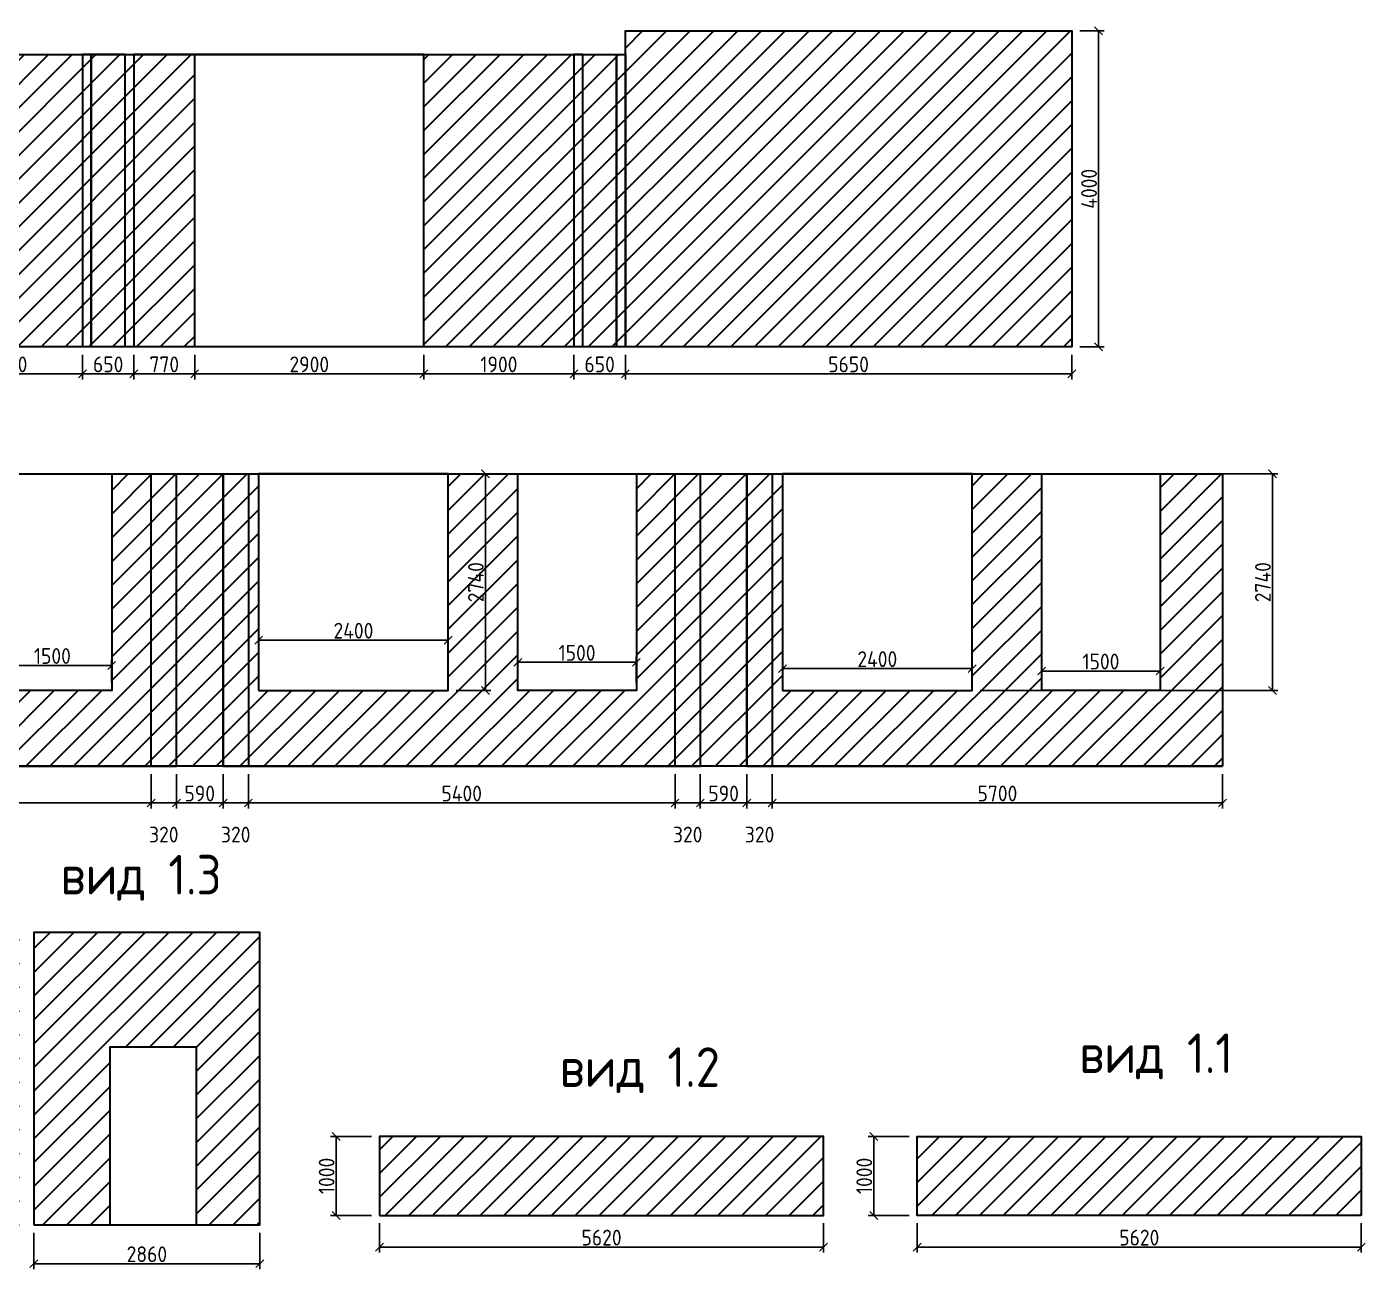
# Model space of a CAD drawing. Header units: millimetres. Extents: x -24360 to 609566, y -391049 to 148426.
# Drawn here: x 307356 to 324295, y -230600 to -214878 of the extents above; entities that cross this region are included whole.
import ezdxf

# ---------------------------------------------------------------- set-up
doc = ezdxf.new("R2010")
doc.units = ezdxf.units.MM
doc.layers.get('Defpoints').update_dxf_attribs({"color": 140})
for name, color, linetype, lineweight in [('осново', 7, 'Continuous', 30), ('Уголки', 1, 'Continuous', 30), ('Штриховка', 7, 'Continuous', 30)]:
    doc.layers.add(name, color=color, linetype=linetype, lineweight=lineweight)
doc.styles.add('СПДС', font='isocpeur.ttf', dxfattribs={"width": 0.9})
doc.dimstyles.new('Размера А3', dxfattribs={"dimtxt": 200, "dimasz": 100, "dimexe": 70, "dimexo": 100, "dimgap": 20, "dimtad": 1, "dimdec": 0, "dimrnd": 10, "dimzin": 0, "dimdsep": 46, "dimtxsty": 'СПДС', "dimblk": 'ARROWHEAD_6', "dimcen": 1, "dimclrd": 256, "dimclre": 256, "dimclrt": 256, "dimazin": 0, "dimtfac": 1, "dimtdec": 0, "dimtmove": 2, "dimatfit": 3, "dimfxl": 1, "dimtolj": 1, "dimtzin": 0, "dimarcsym": 0})

# ---------------------------------------------------------------- blocks, each defined once
blk = doc.blocks.new('ARROWHEAD_6')
at = {"color": 0, "linetype": 'Continuous'}
for p, q in [((0, 0), (-1, 0)), ((-0.5, -0.5), (0.5, 0.5))]:
    blk.add_line(p, q, dxfattribs=at)
blk = doc.blocks.new('*D744')
at = {"lineweight": -2, "transparency": 16777216}
for p, q in [((320681, -214928), (320990, -214928)), ((320920, -215028), (320920, -218828)), ((320681, -218928), (320990, -218928))]:
    blk.add_line(p, q, dxfattribs=at)
at = {"layer": 'Defpoints', "color": 0, "lineweight": 15, "transparency": 16777216}
for p in [(320581, -214928), (320581, -218928), (320920, -218928)]:
    blk.add_point(p, dxfattribs=at)
at = {"lineweight": -2, "transparency": 16777216, "xscale": 100, "yscale": 100, "zscale": 100}
for p, rotation in [((320920, -214928), 90), ((320920, -218928), 270)]:
    blk.add_blockref('ARROWHEAD_6', p, dxfattribs=dict(at, rotation=rotation))
at = {"transparency": 16777216, "insert": (320800, -216928), "char_height": 200, "attachment_point": 5, "rotation": 90, "style": 'СПДС'}
blk.add_mtext('\\A1;4000', dxfattribs=at)
blk = doc.blocks.new('*D745')
at = {"lineweight": -2, "transparency": 16777216}
for p, q in [((306191, -219028), (306191, -219340)), ((308061, -219028), (308061, -219340)), ((306291, -219270), (307961, -219270))]:
    blk.add_line(p, q, dxfattribs=at)
at = {"layer": 'Defpoints', "color": 0, "lineweight": 15, "transparency": 16777216}
for p in [(306191, -218928), (308061, -218928), (308061, -219270)]:
    blk.add_point(p, dxfattribs=at)
at = {"lineweight": -2, "transparency": 16777216, "xscale": 100, "yscale": 100, "zscale": 100, "rotation": 180}
blk.add_blockref('ARROWHEAD_6', (306191, -219270), dxfattribs=at)
at = {"lineweight": -2, "transparency": 16777216, "xscale": 100, "yscale": 100, "zscale": 100}
blk.add_blockref('ARROWHEAD_6', (308061, -219270), dxfattribs=at)
at = {"transparency": 16777216, "insert": (307126, -219150), "char_height": 200, "attachment_point": 5, "style": 'СПДС'}
blk.add_mtext('\\A1;1870', dxfattribs=at)
blk = doc.blocks.new('*D746')
at = {"lineweight": -2, "transparency": 16777216}
for p, q in [((308061, -219028), (308061, -219340)), ((308711, -219028), (308711, -219340)), ((308161, -219270), (308611, -219270))]:
    blk.add_line(p, q, dxfattribs=at)
at = {"layer": 'Defpoints', "color": 0, "lineweight": 15, "transparency": 16777216}
for p in [(308061, -218928), (308711, -218928), (308711, -219270)]:
    blk.add_point(p, dxfattribs=at)
at = {"lineweight": -2, "transparency": 16777216, "xscale": 100, "yscale": 100, "zscale": 100, "rotation": 180}
blk.add_blockref('ARROWHEAD_6', (308061, -219270), dxfattribs=at)
at = {"lineweight": -2, "transparency": 16777216, "xscale": 100, "yscale": 100, "zscale": 100}
blk.add_blockref('ARROWHEAD_6', (308711, -219270), dxfattribs=at)
at = {"transparency": 16777216, "insert": (308386, -219150), "char_height": 200, "attachment_point": 5, "style": 'СПДС'}
blk.add_mtext('\\A1;650', dxfattribs=at)
blk = doc.blocks.new('*D747')
at = {"lineweight": -2, "transparency": 16777216}
for p, q in [((308711, -219028), (308711, -219340)), ((309481, -219028), (309481, -219340)), ((308811, -219270), (309381, -219270))]:
    blk.add_line(p, q, dxfattribs=at)
at = {"layer": 'Defpoints', "color": 0, "lineweight": 15, "transparency": 16777216}
for p in [(308711, -218928), (309481, -218928), (309481, -219270)]:
    blk.add_point(p, dxfattribs=at)
at = {"lineweight": -2, "transparency": 16777216, "xscale": 100, "yscale": 100, "zscale": 100, "rotation": 180}
blk.add_blockref('ARROWHEAD_6', (308711, -219270), dxfattribs=at)
at = {"lineweight": -2, "transparency": 16777216, "xscale": 100, "yscale": 100, "zscale": 100}
blk.add_blockref('ARROWHEAD_6', (309481, -219270), dxfattribs=at)
at = {"transparency": 16777216, "insert": (309096, -219150), "char_height": 200, "attachment_point": 5, "style": 'СПДС'}
blk.add_mtext('\\A1;770', dxfattribs=at)
blk = doc.blocks.new('*D748')
at = {"lineweight": -2, "transparency": 16777216}
for p, q in [((309481, -219028), (309481, -219340)), ((312381, -219028), (312381, -219340)), ((309581, -219270), (312281, -219270))]:
    blk.add_line(p, q, dxfattribs=at)
at = {"layer": 'Defpoints', "color": 0, "lineweight": 15, "transparency": 16777216}
for p in [(309481, -218928), (312381, -218928), (312381, -219270)]:
    blk.add_point(p, dxfattribs=at)
at = {"lineweight": -2, "transparency": 16777216, "xscale": 100, "yscale": 100, "zscale": 100, "rotation": 180}
blk.add_blockref('ARROWHEAD_6', (309481, -219270), dxfattribs=at)
at = {"lineweight": -2, "transparency": 16777216, "xscale": 100, "yscale": 100, "zscale": 100}
blk.add_blockref('ARROWHEAD_6', (312381, -219270), dxfattribs=at)
at = {"transparency": 16777216, "insert": (310931, -219150), "char_height": 200, "attachment_point": 5, "style": 'СПДС'}
blk.add_mtext('\\A1;2900', dxfattribs=at)
blk = doc.blocks.new('*D749')
at = {"lineweight": -2, "transparency": 16777216}
for p, q in [((312381, -219028), (312381, -219340)), ((314281, -219028), (314281, -219340)), ((314181, -219270), (312481, -219270))]:
    blk.add_line(p, q, dxfattribs=at)
at = {"layer": 'Defpoints', "color": 0, "lineweight": 15, "transparency": 16777216}
for p in [(312381, -218928), (314281, -218928), (312381, -219270)]:
    blk.add_point(p, dxfattribs=at)
at = {"lineweight": -2, "transparency": 16777216, "xscale": 100, "yscale": 100, "zscale": 100, "rotation": 180}
blk.add_blockref('ARROWHEAD_6', (312381, -219270), dxfattribs=at)
at = {"lineweight": -2, "transparency": 16777216, "xscale": 100, "yscale": 100, "zscale": 100}
blk.add_blockref('ARROWHEAD_6', (314281, -219270), dxfattribs=at)
at = {"transparency": 16777216, "insert": (313331, -219150), "char_height": 200, "attachment_point": 5, "style": 'СПДС'}
blk.add_mtext('\\A1;1900', dxfattribs=at)
blk = doc.blocks.new('*D750')
at = {"lineweight": -2, "transparency": 16777216}
for p, q in [((314281, -219028), (314281, -219340)), ((314931, -219028), (314931, -219340)), ((314831, -219270), (314381, -219270))]:
    blk.add_line(p, q, dxfattribs=at)
at = {"layer": 'Defpoints', "color": 0, "lineweight": 15, "transparency": 16777216}
for p in [(314281, -218928), (314931, -218928), (314281, -219270)]:
    blk.add_point(p, dxfattribs=at)
at = {"lineweight": -2, "transparency": 16777216, "xscale": 100, "yscale": 100, "zscale": 100, "rotation": 180}
blk.add_blockref('ARROWHEAD_6', (314281, -219270), dxfattribs=at)
at = {"lineweight": -2, "transparency": 16777216, "xscale": 100, "yscale": 100, "zscale": 100}
blk.add_blockref('ARROWHEAD_6', (314931, -219270), dxfattribs=at)
at = {"transparency": 16777216, "insert": (314606, -219150), "char_height": 200, "attachment_point": 5, "style": 'СПДС'}
blk.add_mtext('\\A1;650', dxfattribs=at)
blk = doc.blocks.new('*D751')
at = {"lineweight": -2, "transparency": 16777216}
for p, q in [((314931, -219028), (314931, -219340)), ((320581, -219028), (320581, -219340)), ((315031, -219270), (320481, -219270))]:
    blk.add_line(p, q, dxfattribs=at)
at = {"layer": 'Defpoints', "color": 0, "lineweight": 15, "transparency": 16777216}
for p in [(314931, -218928), (320581, -218928), (320581, -219270)]:
    blk.add_point(p, dxfattribs=at)
at = {"lineweight": -2, "transparency": 16777216, "xscale": 100, "yscale": 100, "zscale": 100, "rotation": 180}
blk.add_blockref('ARROWHEAD_6', (314931, -219270), dxfattribs=at)
at = {"lineweight": -2, "transparency": 16777216, "xscale": 100, "yscale": 100, "zscale": 100}
blk.add_blockref('ARROWHEAD_6', (320581, -219270), dxfattribs=at)
at = {"transparency": 16777216, "insert": (317756, -219150), "char_height": 200, "attachment_point": 5, "style": 'СПДС'}
blk.add_mtext('\\A1;5650', dxfattribs=at)
blk = doc.blocks.new('*D763')
at = {"lineweight": -2, "transparency": 16777216}
for p, q in [((303520, -224336), (303520, -224770)), ((308930, -224336), (308930, -224770)), ((303620, -224700), (308830, -224700))]:
    blk.add_line(p, q, dxfattribs=at)
at = {"layer": 'Defpoints', "color": 0, "lineweight": 15, "transparency": 16777216}
for p in [(303520, -224236), (308930, -224236), (308930, -224700)]:
    blk.add_point(p, dxfattribs=at)
at = {"lineweight": -2, "transparency": 16777216, "xscale": 100, "yscale": 100, "zscale": 100, "rotation": 180}
blk.add_blockref('ARROWHEAD_6', (303520, -224700), dxfattribs=at)
at = {"lineweight": -2, "transparency": 16777216, "xscale": 100, "yscale": 100, "zscale": 100}
blk.add_blockref('ARROWHEAD_6', (308930, -224700), dxfattribs=at)
at = {"transparency": 16777216, "insert": (306225, -224580), "char_height": 200, "attachment_point": 5, "style": 'СПДС'}
blk.add_mtext('\\A1;5410', dxfattribs=at)
blk = doc.blocks.new('*D764')
at = {"lineweight": -2, "transparency": 16777216}
for p, q in [((308930, -224336), (308930, -224770)), ((309250, -224336), (309250, -224770)), ((309030, -224700), (309150, -224700))]:
    blk.add_line(p, q, dxfattribs=at)
at = {"layer": 'Defpoints', "color": 0, "lineweight": 15, "transparency": 16777216}
for p in [(308930, -224236), (309250, -224236), (309250, -224700)]:
    blk.add_point(p, dxfattribs=at)
at = {"lineweight": -2, "transparency": 16777216, "xscale": 100, "yscale": 100, "zscale": 100, "rotation": 180}
blk.add_blockref('ARROWHEAD_6', (308930, -224700), dxfattribs=at)
at = {"lineweight": -2, "transparency": 16777216, "xscale": 100, "yscale": 100, "zscale": 100}
blk.add_blockref('ARROWHEAD_6', (309250, -224700), dxfattribs=at)
at = {"transparency": 16777216, "insert": (309090, -225100), "char_height": 200, "attachment_point": 5, "style": 'СПДС'}
blk.add_mtext('\\A1;320', dxfattribs=at)
blk = doc.blocks.new('*D765')
at = {"lineweight": -2, "transparency": 16777216}
for p, q in [((309250, -224336), (309250, -224770)), ((309840, -224336), (309840, -224770)), ((309350, -224700), (309740, -224700))]:
    blk.add_line(p, q, dxfattribs=at)
at = {"layer": 'Defpoints', "color": 0, "lineweight": 15, "transparency": 16777216}
for p in [(309250, -224236), (309840, -224236), (309840, -224700)]:
    blk.add_point(p, dxfattribs=at)
at = {"lineweight": -2, "transparency": 16777216, "xscale": 100, "yscale": 100, "zscale": 100, "rotation": 180}
blk.add_blockref('ARROWHEAD_6', (309250, -224700), dxfattribs=at)
at = {"lineweight": -2, "transparency": 16777216, "xscale": 100, "yscale": 100, "zscale": 100}
blk.add_blockref('ARROWHEAD_6', (309840, -224700), dxfattribs=at)
at = {"transparency": 16777216, "insert": (309545, -224580), "char_height": 200, "attachment_point": 5, "style": 'СПДС'}
blk.add_mtext('\\A1;590', dxfattribs=at)
blk = doc.blocks.new('*D766')
at = {"lineweight": -2, "transparency": 16777216}
for p, q in [((309840, -224336), (309840, -224770)), ((310160, -224336), (310160, -224770)), ((309940, -224700), (310060, -224700))]:
    blk.add_line(p, q, dxfattribs=at)
at = {"layer": 'Defpoints', "color": 0, "lineweight": 15, "transparency": 16777216}
for p in [(309840, -224236), (310160, -224236), (310160, -224700)]:
    blk.add_point(p, dxfattribs=at)
at = {"lineweight": -2, "transparency": 16777216, "xscale": 100, "yscale": 100, "zscale": 100, "rotation": 180}
blk.add_blockref('ARROWHEAD_6', (309840, -224700), dxfattribs=at)
at = {"lineweight": -2, "transparency": 16777216, "xscale": 100, "yscale": 100, "zscale": 100}
blk.add_blockref('ARROWHEAD_6', (310160, -224700), dxfattribs=at)
at = {"transparency": 16777216, "insert": (310000, -225100), "char_height": 200, "attachment_point": 5, "style": 'СПДС'}
blk.add_mtext('\\A1;320', dxfattribs=at)
blk = doc.blocks.new('*D767')
at = {"lineweight": -2, "transparency": 16777216}
for p, q in [((310160, -224336), (310160, -224770)), ((315560, -224336), (315560, -224770)), ((310260, -224700), (315460, -224700))]:
    blk.add_line(p, q, dxfattribs=at)
at = {"layer": 'Defpoints', "color": 0, "lineweight": 15, "transparency": 16777216}
for p in [(310160, -224236), (315560, -224236), (315560, -224700)]:
    blk.add_point(p, dxfattribs=at)
at = {"lineweight": -2, "transparency": 16777216, "xscale": 100, "yscale": 100, "zscale": 100, "rotation": 180}
blk.add_blockref('ARROWHEAD_6', (310160, -224700), dxfattribs=at)
at = {"lineweight": -2, "transparency": 16777216, "xscale": 100, "yscale": 100, "zscale": 100}
blk.add_blockref('ARROWHEAD_6', (315560, -224700), dxfattribs=at)
at = {"transparency": 16777216, "insert": (312860, -224580), "char_height": 200, "attachment_point": 5, "style": 'СПДС'}
blk.add_mtext('\\A1;5400', dxfattribs=at)
blk = doc.blocks.new('*D768')
at = {"lineweight": -2, "transparency": 16777216}
for p, q in [((315560, -224336), (315560, -224770)), ((315880, -224336), (315880, -224770)), ((315660, -224700), (315780, -224700))]:
    blk.add_line(p, q, dxfattribs=at)
at = {"layer": 'Defpoints', "color": 0, "lineweight": 15, "transparency": 16777216}
for p in [(315560, -224236), (315880, -224236), (315880, -224700)]:
    blk.add_point(p, dxfattribs=at)
at = {"lineweight": -2, "transparency": 16777216, "xscale": 100, "yscale": 100, "zscale": 100, "rotation": 180}
blk.add_blockref('ARROWHEAD_6', (315560, -224700), dxfattribs=at)
at = {"lineweight": -2, "transparency": 16777216, "xscale": 100, "yscale": 100, "zscale": 100}
blk.add_blockref('ARROWHEAD_6', (315880, -224700), dxfattribs=at)
at = {"transparency": 16777216, "insert": (315720, -225100), "char_height": 200, "attachment_point": 5, "style": 'СПДС'}
blk.add_mtext('\\A1;320', dxfattribs=at)
blk = doc.blocks.new('*D769')
at = {"lineweight": -2, "transparency": 16777216}
for p, q in [((315880, -224336), (315880, -224770)), ((316470, -224336), (316470, -224770)), ((315980, -224700), (316370, -224700))]:
    blk.add_line(p, q, dxfattribs=at)
at = {"layer": 'Defpoints', "color": 0, "lineweight": 15, "transparency": 16777216}
for p in [(315880, -224236), (316470, -224236), (316470, -224700)]:
    blk.add_point(p, dxfattribs=at)
at = {"lineweight": -2, "transparency": 16777216, "xscale": 100, "yscale": 100, "zscale": 100, "rotation": 180}
blk.add_blockref('ARROWHEAD_6', (315880, -224700), dxfattribs=at)
at = {"lineweight": -2, "transparency": 16777216, "xscale": 100, "yscale": 100, "zscale": 100}
blk.add_blockref('ARROWHEAD_6', (316470, -224700), dxfattribs=at)
at = {"transparency": 16777216, "insert": (316175, -224580), "char_height": 200, "attachment_point": 5, "style": 'СПДС'}
blk.add_mtext('\\A1;590', dxfattribs=at)
blk = doc.blocks.new('*D770')
at = {"lineweight": -2, "transparency": 16777216}
for p, q in [((316470, -224336), (316470, -224770)), ((316790, -224336), (316790, -224770)), ((316570, -224700), (316690, -224700))]:
    blk.add_line(p, q, dxfattribs=at)
at = {"layer": 'Defpoints', "color": 0, "lineweight": 15, "transparency": 16777216}
for p in [(316470, -224236), (316790, -224236), (316790, -224700)]:
    blk.add_point(p, dxfattribs=at)
at = {"lineweight": -2, "transparency": 16777216, "xscale": 100, "yscale": 100, "zscale": 100, "rotation": 180}
blk.add_blockref('ARROWHEAD_6', (316470, -224700), dxfattribs=at)
at = {"lineweight": -2, "transparency": 16777216, "xscale": 100, "yscale": 100, "zscale": 100}
blk.add_blockref('ARROWHEAD_6', (316790, -224700), dxfattribs=at)
at = {"transparency": 16777216, "insert": (316630, -225100), "char_height": 200, "attachment_point": 5, "style": 'СПДС'}
blk.add_mtext('\\A1;320', dxfattribs=at)
blk = doc.blocks.new('*D771')
at = {"lineweight": -2, "transparency": 16777216}
for p, q in [((316790, -224336), (316790, -224770)), ((322490, -224336), (322490, -224770)), ((316890, -224700), (322390, -224700))]:
    blk.add_line(p, q, dxfattribs=at)
at = {"layer": 'Defpoints', "color": 0, "lineweight": 15, "transparency": 16777216}
for p in [(316790, -224236), (322490, -224236), (322490, -224700)]:
    blk.add_point(p, dxfattribs=at)
at = {"lineweight": -2, "transparency": 16777216, "xscale": 100, "yscale": 100, "zscale": 100, "rotation": 180}
blk.add_blockref('ARROWHEAD_6', (316790, -224700), dxfattribs=at)
at = {"lineweight": -2, "transparency": 16777216, "xscale": 100, "yscale": 100, "zscale": 100}
blk.add_blockref('ARROWHEAD_6', (322490, -224700), dxfattribs=at)
at = {"transparency": 16777216, "insert": (319640, -224580), "char_height": 200, "attachment_point": 5, "style": 'СПДС'}
blk.add_mtext('\\A1;5700', dxfattribs=at)
blk = doc.blocks.new('*D777')
at = {"lineweight": -2, "transparency": 16777216}
for p, q in [((306930, -223176), (306930, -222890)), ((308430, -223176), (308430, -222890)), ((307030, -222960), (308330, -222960))]:
    blk.add_line(p, q, dxfattribs=at)
at = {"layer": 'Defpoints', "color": 0, "lineweight": 15, "transparency": 16777216}
for p in [(308430, -222960), (306930, -223276), (308430, -223276)]:
    blk.add_point(p, dxfattribs=at)
at = {"lineweight": -2, "transparency": 16777216, "xscale": 100, "yscale": 100, "zscale": 100, "rotation": 180}
blk.add_blockref('ARROWHEAD_6', (306930, -222960), dxfattribs=at)
at = {"lineweight": -2, "transparency": 16777216, "xscale": 100, "yscale": 100, "zscale": 100}
blk.add_blockref('ARROWHEAD_6', (308430, -222960), dxfattribs=at)
at = {"transparency": 16777216, "insert": (307680, -222840), "char_height": 200, "attachment_point": 5, "style": 'СПДС'}
blk.add_mtext('\\A1;1500', dxfattribs=at)
blk = doc.blocks.new('*D779')
at = {"lineweight": -2, "transparency": 16777216}
for p, q in [((312790, -220536), (313230, -220536)), ((313160, -220636), (313160, -223176)), ((312790, -223276), (313230, -223276))]:
    blk.add_line(p, q, dxfattribs=at)
at = {"layer": 'Defpoints', "color": 0, "lineweight": 15, "transparency": 16777216}
for p in [(312690, -220536), (312690, -223276), (313160, -223276)]:
    blk.add_point(p, dxfattribs=at)
at = {"lineweight": -2, "transparency": 16777216, "xscale": 100, "yscale": 100, "zscale": 100}
for p, rotation in [((313160, -220536), 90), ((313160, -223276), 270)]:
    blk.add_blockref('ARROWHEAD_6', p, dxfattribs=dict(at, rotation=rotation))
at = {"transparency": 16777216, "insert": (313040, -221906), "char_height": 200, "attachment_point": 5, "rotation": 90, "style": 'СПДС'}
blk.add_mtext('\\A1;2740', dxfattribs=at)
blk = doc.blocks.new('*D780')
at = {"lineweight": -2, "transparency": 16777216}
for p, q in [((310290, -223176), (310290, -222570)), ((312690, -223176), (312690, -222570)), ((310390, -222640), (312590, -222640))]:
    blk.add_line(p, q, dxfattribs=at)
at = {"layer": 'Defpoints', "color": 0, "lineweight": 15, "transparency": 16777216}
for p in [(312690, -222640), (310290, -223276), (312690, -223276)]:
    blk.add_point(p, dxfattribs=at)
at = {"lineweight": -2, "transparency": 16777216, "xscale": 100, "yscale": 100, "zscale": 100, "rotation": 180}
blk.add_blockref('ARROWHEAD_6', (310290, -222640), dxfattribs=at)
at = {"lineweight": -2, "transparency": 16777216, "xscale": 100, "yscale": 100, "zscale": 100}
blk.add_blockref('ARROWHEAD_6', (312690, -222640), dxfattribs=at)
at = {"transparency": 16777216, "insert": (311490, -222520), "char_height": 200, "attachment_point": 5, "style": 'СПДС'}
blk.add_mtext('\\A1;2400', dxfattribs=at)
blk = doc.blocks.new('*D781')
at = {"lineweight": -2, "transparency": 16777216}
for p, q in [((313570, -223176), (313570, -222850)), ((313670, -222920), (314970, -222920)), ((315070, -223176), (315070, -222850))]:
    blk.add_line(p, q, dxfattribs=at)
at = {"layer": 'Defpoints', "color": 0, "lineweight": 15, "transparency": 16777216}
for p in [(315070, -222920), (313570, -223276), (315070, -223276)]:
    blk.add_point(p, dxfattribs=at)
at = {"lineweight": -2, "transparency": 16777216, "xscale": 100, "yscale": 100, "zscale": 100, "rotation": 180}
blk.add_blockref('ARROWHEAD_6', (313570, -222920), dxfattribs=at)
at = {"lineweight": -2, "transparency": 16777216, "xscale": 100, "yscale": 100, "zscale": 100}
blk.add_blockref('ARROWHEAD_6', (315070, -222920), dxfattribs=at)
at = {"transparency": 16777216, "insert": (314320, -222800), "char_height": 200, "attachment_point": 5, "style": 'СПДС'}
blk.add_mtext('\\A1;1500', dxfattribs=at)
blk = doc.blocks.new('*D782')
at = {"lineweight": -2, "transparency": 16777216}
for p, q in [((316920, -223176), (316920, -222930)), ((317020, -223000), (319220, -223000)), ((319320, -223176), (319320, -222930))]:
    blk.add_line(p, q, dxfattribs=at)
at = {"layer": 'Defpoints', "color": 0, "lineweight": 15, "transparency": 16777216}
for p in [(319320, -223000), (316920, -223276), (319320, -223276)]:
    blk.add_point(p, dxfattribs=at)
at = {"lineweight": -2, "transparency": 16777216, "xscale": 100, "yscale": 100, "zscale": 100, "rotation": 180}
blk.add_blockref('ARROWHEAD_6', (316920, -223000), dxfattribs=at)
at = {"lineweight": -2, "transparency": 16777216, "xscale": 100, "yscale": 100, "zscale": 100}
blk.add_blockref('ARROWHEAD_6', (319320, -223000), dxfattribs=at)
at = {"transparency": 16777216, "insert": (318120, -222880), "char_height": 200, "attachment_point": 5, "style": 'СПДС'}
blk.add_mtext('\\A1;2400', dxfattribs=at)
blk = doc.blocks.new('*D783')
at = {"lineweight": -2, "transparency": 16777216}
for p, q in [((320200, -223176), (320200, -222960)), ((320300, -223030), (321600, -223030)), ((321700, -223176), (321700, -222960))]:
    blk.add_line(p, q, dxfattribs=at)
at = {"layer": 'Defpoints', "color": 0, "lineweight": 15, "transparency": 16777216}
for p in [(321700, -223030), (320200, -223276), (321700, -223276)]:
    blk.add_point(p, dxfattribs=at)
at = {"lineweight": -2, "transparency": 16777216, "xscale": 100, "yscale": 100, "zscale": 100, "rotation": 180}
blk.add_blockref('ARROWHEAD_6', (320200, -223030), dxfattribs=at)
at = {"lineweight": -2, "transparency": 16777216, "xscale": 100, "yscale": 100, "zscale": 100}
blk.add_blockref('ARROWHEAD_6', (321700, -223030), dxfattribs=at)
at = {"transparency": 16777216, "insert": (320950, -222910), "char_height": 200, "attachment_point": 5, "style": 'СПДС'}
blk.add_mtext('\\A1;1500', dxfattribs=at)
blk = doc.blocks.new('*D784')
at = {"lineweight": -2, "transparency": 16777216}
for p, q in [((319420, -220536), (323190, -220536)), ((323120, -223176), (323120, -220636)), ((319420, -223276), (323190, -223276))]:
    blk.add_line(p, q, dxfattribs=at)
at = {"layer": 'Defpoints', "color": 0, "lineweight": 15, "transparency": 16777216}
for p in [(319320, -220536), (323120, -220536), (319320, -223276)]:
    blk.add_point(p, dxfattribs=at)
at = {"lineweight": -2, "transparency": 16777216, "xscale": 100, "yscale": 100, "zscale": 100}
for p, rotation in [((323120, -220536), 90), ((323120, -223276), 270)]:
    blk.add_blockref('ARROWHEAD_6', p, dxfattribs=dict(at, rotation=rotation))
at = {"transparency": 16777216, "insert": (323000, -221906), "char_height": 200, "attachment_point": 5, "rotation": 90, "style": 'СПДС'}
blk.add_mtext('\\A1;2740', dxfattribs=at)
blk = doc.blocks.new('*D789')
at = {"lineweight": -2, "transparency": 16777216}
for p, q in [((307446, -230138), (307446, -230600)), ((310306, -230138), (310306, -230600)), ((307546, -230530), (310206, -230530))]:
    blk.add_line(p, q, dxfattribs=at)
at = {"layer": 'Defpoints', "color": 0, "lineweight": 15, "transparency": 16777216}
for p in [(307446, -230038), (310306, -230038), (310306, -230530)]:
    blk.add_point(p, dxfattribs=at)
at = {"lineweight": -2, "transparency": 16777216, "xscale": 100, "yscale": 100, "zscale": 100, "rotation": 180}
blk.add_blockref('ARROWHEAD_6', (307446, -230530), dxfattribs=at)
at = {"lineweight": -2, "transparency": 16777216, "xscale": 100, "yscale": 100, "zscale": 100}
blk.add_blockref('ARROWHEAD_6', (310306, -230530), dxfattribs=at)
at = {"transparency": 16777216, "insert": (308876, -230410), "char_height": 200, "attachment_point": 5, "style": 'СПДС'}
blk.add_mtext('\\A1;2860', dxfattribs=at)
blk = doc.blocks.new('*D790')
at = {"lineweight": -2, "transparency": 16777216}
for p, q in [((311720, -228919), (311200, -228919)), ((311270, -229019), (311270, -229819)), ((311720, -229919), (311200, -229919))]:
    blk.add_line(p, q, dxfattribs=at)
at = {"layer": 'Defpoints', "color": 0, "lineweight": 15, "transparency": 16777216}
for p in [(311820, -228919), (311270, -229919), (311820, -229919)]:
    blk.add_point(p, dxfattribs=at)
at = {"lineweight": -2, "transparency": 16777216, "xscale": 100, "yscale": 100, "zscale": 100}
for p, rotation in [((311270, -228919), 90), ((311270, -229919), 270)]:
    blk.add_blockref('ARROWHEAD_6', p, dxfattribs=dict(at, rotation=rotation))
at = {"transparency": 16777216, "insert": (311150, -229419), "char_height": 200, "attachment_point": 5, "rotation": 90, "style": 'СПДС'}
blk.add_mtext('\\A1;1000', dxfattribs=at)
blk = doc.blocks.new('*D791')
at = {"lineweight": -2, "transparency": 16777216}
for p, q in [((311820, -230019), (311820, -230390)), ((317440, -230019), (317440, -230390)), ((311920, -230320), (317340, -230320))]:
    blk.add_line(p, q, dxfattribs=at)
at = {"layer": 'Defpoints', "color": 0, "lineweight": 15, "transparency": 16777216}
for p in [(311820, -229919), (317440, -229919), (317440, -230320)]:
    blk.add_point(p, dxfattribs=at)
at = {"lineweight": -2, "transparency": 16777216, "xscale": 100, "yscale": 100, "zscale": 100, "rotation": 180}
blk.add_blockref('ARROWHEAD_6', (311820, -230320), dxfattribs=at)
at = {"lineweight": -2, "transparency": 16777216, "xscale": 100, "yscale": 100, "zscale": 100}
blk.add_blockref('ARROWHEAD_6', (317440, -230320), dxfattribs=at)
at = {"transparency": 16777216, "insert": (314630, -230200), "char_height": 200, "attachment_point": 5, "style": 'СПДС'}
blk.add_mtext('\\A1;5620', dxfattribs=at)
blk = doc.blocks.new('*D792')
at = {"lineweight": -2, "transparency": 16777216}
for p, q in [((318525, -228919), (318005, -228919)), ((318075, -229019), (318075, -229819)), ((318525, -229919), (318005, -229919))]:
    blk.add_line(p, q, dxfattribs=at)
at = {"layer": 'Defpoints', "color": 0, "lineweight": 15, "transparency": 16777216}
for p in [(318625, -228919), (318075, -229919), (318625, -229919)]:
    blk.add_point(p, dxfattribs=at)
at = {"lineweight": -2, "transparency": 16777216, "xscale": 100, "yscale": 100, "zscale": 100}
for p, rotation in [((318075, -228919), 90), ((318075, -229919), 270)]:
    blk.add_blockref('ARROWHEAD_6', p, dxfattribs=dict(at, rotation=rotation))
at = {"transparency": 16777216, "insert": (317955, -229419), "char_height": 200, "attachment_point": 5, "rotation": 90, "style": 'СПДС'}
blk.add_mtext('\\A1;1000', dxfattribs=at)
blk = doc.blocks.new('*D793')
at = {"lineweight": -2, "transparency": 16777216}
for p, q in [((318625, -230019), (318625, -230390)), ((324245, -230019), (324245, -230390)), ((318725, -230320), (324145, -230320))]:
    blk.add_line(p, q, dxfattribs=at)
at = {"layer": 'Defpoints', "color": 0, "lineweight": 15, "transparency": 16777216}
for p in [(318625, -229919), (324245, -229919), (324245, -230320)]:
    blk.add_point(p, dxfattribs=at)
at = {"lineweight": -2, "transparency": 16777216, "xscale": 100, "yscale": 100, "zscale": 100, "rotation": 180}
blk.add_blockref('ARROWHEAD_6', (318625, -230320), dxfattribs=at)
at = {"lineweight": -2, "transparency": 16777216, "xscale": 100, "yscale": 100, "zscale": 100}
blk.add_blockref('ARROWHEAD_6', (324245, -230320), dxfattribs=at)
at = {"transparency": 16777216, "insert": (321435, -230200), "char_height": 200, "attachment_point": 5, "style": 'СПДС'}
blk.add_mtext('\\A1;5620', dxfattribs=at)

msp = doc.modelspace()

# ---------------------------------------------------------------- hatches: boundary and pattern name
at = {"layer": 'Штриховка'}
h = msp.add_hatch(dxfattribs=at)
h.set_pattern_fill('ANSI31', color=3, scale=67)
h.paths.add_polyline_path([(322490.216, -220536.198), (321700.216, -220536.198), (321700.216, -223276.198), (320200.216, -223276.198), (320200.216, -220536.198), (319320.216, -220536.198), (319320.216, -223276.198), (316920.216, -223276.198), (316920.216, -220536.198), (316790.216, -220536.198), (316790.216, -224236.198), (322490.216, -224236.198)])
h.paths.add_polyline_path([(315560.216, -220536.198), (315070.216, -220536.198), (315070.216, -223276.198), (313570.216, -223276.198), (313570.216, -220536.198), (312690.216, -220536.198), (312690.216, -223276.198), (310290.216, -223276.198), (310290.216, -220536.198), (310160.216, -220536.198), (310160.216, -224236.198), (315560.216, -224236.198)])
h.paths.add_polyline_path([(308930.216, -220536.198), (308430.216, -220536.198), (308430.216, -223276.198), (306930.216, -223276.198), (306930.216, -220536.198), (306050.216, -220536.198), (306050.216, -223276.198), (303650.216, -223276.198), (303650.216, -220536.198), (303520.216, -220536.198), (303520.216, -224236.198), (308930.216, -224236.198)])
h.paths.add_polyline_path([(302290.216, -220536.198), (301790.216, -220536.198), (301790.216, -223276.198), (300290.216, -223276.198), (300290.216, -220536.198), (299380.216, -220536.198), (299380.216, -223276.198), (296980.216, -223276.198), (296980.216, -220536.198), (296720.216, -220536.198), (296720.216, -224236.198), (302290.216, -224236.198)])
h.paths.add_polyline_path([(291721.525, -220536.198), (291521.525, -220536.198), (291521.525, -220236.198), (279371.525, -220236.198), (279371.525, -224236.198), (281131.525, -224236.198), (281131.525, -222036.198), (282231.525, -222036.198), (282231.525, -224236.198), (291721.525, -224236.198)])
h.paths.add_polyline_path([(285501.525, -215227.627), (281061.525, -215227.627), (281061.525, -218927.627), (285501.525, -218927.627)])
h.paths.add_polyline_path([(291951.525, -215227.627), (286111.525, -215227.627), (286111.525, -218927.627), (291951.525, -218927.627)])
h.paths.add_polyline_path([(280061.525, -215227.627), (279761.525, -215227.627), (279761.525, -218927.627), (280061.525, -218927.627)])
h.paths.add_polyline_path([(301891.155, -215227.627), (295871.155, -215227.627), (295871.155, -218927.627), (301891.155, -218927.627)])
h.paths.add_polyline_path([(303281.155, -215227.627), (302501.155, -215227.627), (302501.155, -218927.627), (303281.155, -218927.627)])
h.paths.add_polyline_path([(308061.155, -215227.627), (306191.155, -215227.627), (306191.155, -218927.627), (308061.155, -218927.627)])
h.paths.add_polyline_path([(309481.155, -215227.627), (308711.155, -215227.627), (308711.155, -218927.627), (309481.155, -218927.627)])
h.paths.add_polyline_path([(314281.155, -215227.627), (312381.155, -215227.627), (312381.155, -218927.627), (314281.155, -218927.627)])
h.paths.add_polyline_path([(320581.155, -214927.627), (314931.155, -214927.627), (314931.155, -218927.627), (320581.155, -218927.627)])
h.paths.add_polyline_path([(324244.941, -228919.425), (318624.941, -228919.425), (318624.941, -229919.425), (324244.941, -229919.425)])
h.paths.add_polyline_path([(317439.532, -228919.425), (311819.532, -228919.425), (311819.532, -229919.425), (317439.532, -229919.425)])
h.paths.add_polyline_path([(310305.767, -226338.286), (307445.767, -226338.286), (307445.767, -230038.286), (308405.767, -230038.286), (308405.767, -227788.286), (309505.767, -227788.286), (309505.767, -230038.286), (310305.767, -230038.286)])
h.paths.add_polyline_path([(307265.497, -226338.286), (304405.497, -226338.286), (304405.497, -230038.286), (305205.497, -230038.286), (305205.497, -227788.286), (306305.497, -227788.286), (306305.497, -230038.286), (307265.497, -230038.286)])
h.paths.add_polyline_path([(303207.302, -226338.286), (302757.302, -226338.286), (302757.302, -229038.286), (303207.302, -229038.286)])
h.paths.add_polyline_path([(302757.302, -226338.286), (302307.302, -226338.286), (302307.302, -230038.286), (302757.302, -230038.286), (302757.302, -229038.286)])
h.paths.add_polyline_path([(302307.302, -226338.286), (301857.302, -226338.286), (301857.302, -230038.286), (302307.302, -230038.286)])
h.paths.add_polyline_path([(301857.302, -226338.286), (301407.302, -226338.286), (301407.302, -230038.286), (301857.302, -230038.286)])
h.paths.add_polyline_path([(299657.94, -226338.286), (299207.94, -226338.286), (299207.94, -230038.286), (299657.94, -230038.286)])
h.paths.add_polyline_path([(299207.94, -226338.286), (298757.94, -226338.286), (298757.94, -230038.286), (299207.94, -230038.286)])
h.paths.add_polyline_path([(298757.94, -226338.286), (298307.94, -226338.286), (298307.94, -230038.286), (298757.94, -230038.286)])
h.paths.add_polyline_path([(298307.94, -226338.286), (297857.94, -226338.286), (297857.94, -230038.286), (298307.94, -230038.286)])
h.paths.add_polyline_path([(297350.89, -226338.286), (296900.89, -226338.286), (296900.89, -230038.286), (297350.89, -230038.286)])
h.paths.add_polyline_path([(296900.89, -226338.286), (296450.89, -226338.286), (296450.89, -230038.286), (296900.89, -230038.286)])
h.paths.add_polyline_path([(296450.89, -226338.286), (296000.89, -226338.286), (296000.89, -230038.286), (296450.89, -230038.286)])
h.paths.add_polyline_path([(296000.89, -226338.286), (295550.89, -226338.286), (295550.89, -230038.286), (296000.89, -230038.286)])
h.paths.add_polyline_path([(302610.216, -220536.198), (302290.216, -220536.198), (302290.216, -224236.198), (302610.216, -224236.198)])
h.paths.add_polyline_path([(303200.216, -220536.198), (302610.216, -220536.198), (302610.216, -224236.198), (303200.216, -224236.198)])
h.paths.add_polyline_path([(303520.216, -220536.198), (303200.216, -220536.198), (303200.216, -224236.198), (303520.216, -224236.198)])
h.paths.add_polyline_path([(309250.216, -220536.198), (308930.216, -220536.198), (308930.216, -224236.198), (309250.216, -224236.198)])
h.paths.add_polyline_path([(309840.216, -220536.198), (309250.216, -220536.198), (309250.216, -224236.198), (309840.216, -224236.198)])
h.paths.add_polyline_path([(310160.216, -220536.198), (309840.216, -220536.198), (309840.216, -224236.198), (310160.216, -224236.198)])
h.paths.add_polyline_path([(315880.216, -220536.198), (315560.216, -220536.198), (315560.216, -224236.198), (315880.216, -224236.198)])
h.paths.add_polyline_path([(316470.216, -220536.198), (315880.216, -220536.198), (315880.216, -224236.198), (316470.216, -224236.198)])
h.paths.add_polyline_path([(316790.216, -220536.198), (316470.216, -220536.198), (316470.216, -224236.198), (316790.216, -224236.198)])
h.paths.add_polyline_path([(314391.155, -215227.627), (314281.155, -215227.627), (314281.155, -218927.627), (314391.155, -218927.627)])
h.paths.add_polyline_path([(314821.155, -215227.627), (314391.155, -215227.627), (314391.155, -218927.627), (314821.155, -218927.627)])
h.paths.add_polyline_path([(314931.155, -215227.627), (314821.155, -215227.627), (314821.155, -218927.627), (314931.155, -218927.627)])
h.paths.add_polyline_path([(308171.155, -215227.627), (308061.155, -215227.627), (308061.155, -218927.627), (308171.155, -218927.627)])
h.paths.add_polyline_path([(308601.155, -215227.627), (308171.155, -215227.627), (308171.155, -218927.627), (308601.155, -218927.627)])
h.paths.add_polyline_path([(308711.155, -215227.627), (308601.155, -215227.627), (308601.155, -218927.627), (308711.155, -218927.627)])
h.paths.add_polyline_path([(302171.155, -215227.627), (301891.155, -215227.627), (301891.155, -218927.627), (302171.155, -218927.627)])
h.paths.add_polyline_path([(302501.155, -215227.627), (302421.155, -215227.627), (302421.155, -218927.627), (302501.155, -218927.627)])
h.paths.add_polyline_path([(279671.525, -215227.627), (279371.525, -215227.627), (279371.525, -218927.627), (279671.525, -218927.627)])
h.paths.add_polyline_path([(279761.525, -215227.627), (279671.525, -215227.627), (279671.525, -218927.627), (279761.525, -218927.627)])
h.paths.add_polyline_path([(285581.525, -215227.627), (285501.525, -215227.627), (285501.525, -218927.627), (285581.525, -218927.627)])
h.paths.add_polyline_path([(286031.525, -215227.627), (285581.525, -215227.627), (285581.525, -218927.627), (286031.525, -218927.627)])
h.paths.add_polyline_path([(286111.525, -215227.627), (286031.525, -215227.627), (286031.525, -218927.627), (286111.525, -218927.627)])
h.paths.add_polyline_path([(292111.525, -215227.627), (291951.525, -215227.627), (291951.525, -218927.627), (292111.525, -218927.627)])

# ---------------------------------------------------------------- linework, layer by layer
at = {"layer": 'осново'}
for p, q in [((303520.216, -224236.198), (308930.216, -224236.198)), ((308930.216, -224236.198), (309250.216, -224236.198)), ((309840.216, -224236.198), (309250.216, -224236.198)), ((309840.216, -224236.198), (310160.216, -224236.198)), ((310160.216, -224236.198), (315560.216, -224236.198)), ((315560.216, -224236.198), (315880.216, -224236.198)), ((316470.216, -224236.198), (315880.216, -224236.198)), ((316470.216, -224236.198), (316790.216, -224236.198))]:
    msp.add_line(p, q, dxfattribs=at)
for points in [[(320581.155, -218927.627), (314931.155, -218927.627), (314931.155, -214927.627), (320581.155, -214927.627)], [(322490.216, -224236.198), (296720.216, -224236.198), (296720.216, -220536.198), (322490.216, -220536.198)], [(306930.216, -220536.198), (308430.216, -220536.198), (308430.216, -223276.198), (306930.216, -223276.198)], [(310160.216, -224236.198), (308930.216, -224236.198), (308930.216, -220536.198), (310160.216, -220536.198)], [(309840.216, -224236.198), (309250.216, -224236.198), (309250.216, -220536.198), (309840.216, -220536.198)], [(310290.216, -223276.198), (312690.216, -223276.198), (312690.216, -220536.198), (310290.216, -220536.198)], [(313570.216, -220536.198), (315070.216, -220536.198), (315070.216, -223276.198), (313570.216, -223276.198)], [(316790.216, -224236.198), (315560.216, -224236.198), (315560.216, -220536.198), (316790.216, -220536.198)], [(316470.216, -224236.198), (315880.216, -224236.198), (315880.216, -220536.198), (316470.216, -220536.198)], [(316920.216, -223276.198), (319320.216, -223276.198), (319320.216, -220536.198), (316920.216, -220536.198)], [(320200.216, -220536.198), (321700.216, -220536.198), (321700.216, -223276.198), (320200.216, -223276.198)], [(307445.767, -230038.286), (310305.767, -230038.286), (310305.767, -226338.286), (307445.767, -226338.286)], [(309505.767, -227788.286), (308405.767, -227788.286), (308405.767, -230038.286), (309505.767, -230038.286)], [(311819.532, -229919.425), (317439.532, -229919.425), (317439.532, -228919.425), (311819.532, -228919.425)], [(324244.941, -229919.425), (318624.941, -229919.425), (318624.941, -228919.425), (324244.941, -228919.425)]]:
    msp.add_lwpolyline(points, close=True, dxfattribs=at)
for points in [[(320581.155, -215227.627), (320581.155, -218927.627), (301971.155, -218927.627), (301971.155, -215227.627), (314821.155, -215227.627)], [(308171.155, -218927.627), (308171.155, -215227.627), (308061.155, -215227.627), (308061.155, -218927.627)], [(308601.155, -218927.627), (308601.155, -215227.627), (308171.155, -215227.627), (308171.155, -218927.627)], [(308601.155, -218927.627), (308601.155, -215227.627), (308711.155, -215227.627), (308711.155, -218927.627)], [(312381.155, -218927.627), (312381.155, -215227.627), (308711.155, -215227.627), (308711.155, -218927.627)], [(309481.155, -218927.627), (309481.155, -215227.627), (308711.155, -215227.627), (308711.155, -218927.627)], [(314391.155, -218927.627), (314391.155, -215227.627), (314281.155, -215227.627), (314281.155, -218927.627)], [(314391.155, -218927.627), (314391.155, -215227.627), (314821.155, -215227.627), (314821.155, -218927.627)], [(314821.155, -218927.627), (314821.155, -215227.627), (314931.155, -215227.627), (314931.155, -218927.627)], [(316790.216, -224236.198), (322490.216, -224236.198)]]:
    msp.add_lwpolyline(points, dxfattribs=at)
at = {"layer": 'Уголки'}
for points in [[(308171.155, -218927.627), (308171.155, -215227.627)], [(308601.155, -218927.627), (308601.155, -215227.627)], [(314391.155, -218927.627), (314391.155, -215227.627)], [(314821.155, -218927.627), (314821.155, -215227.627)], [(309250.216, -224236.198), (309250.216, -220536.198)], [(309840.216, -224236.198), (309840.216, -220536.198)], [(315880.216, -224236.198), (315880.216, -220536.198)], [(316470.216, -224236.198), (316470.216, -220536.198)]]:
    msp.add_lwpolyline(points, dxfattribs=at)

# ---------------------------------------------------------------- texts
at = {"layer": 'осново', "char_height": 500, "attachment_point": 1, "style": 'СПДС'}
for s, insert in [('вид 1.3', (307783.042, -225357.112)), ('вид 1.1', (320675.943, -227616.526)), ('вид 1.2', (314100.204, -227792.218))]:
    msp.add_mtext_dynamic_manual_height_columns(s, width=3371.81454, gutter_width=1678.372, heights=[0], dxfattribs=dict(at, insert=insert))

# ---------------------------------------------------------------- dimensions: what is measured, and where the dimension line sits
for base, p1, p2, picture, middle in [((320920, -218927.627), (320581.155, -214927.627), (320581.155, -218927.627), '*D744', (320800, -216927.627)), ((313160, -223276.198), (312690.216, -220536.198), (312690.216, -223276.198), '*D779', (313040, -221906.198)), ((323120, -220536.198), (319320.216, -223276.198), (319320.216, -220536.198), '*D784', (323000, -221906.198)), ((311270, -229919.425), (311819.532, -228919.425), (311819.532, -229919.425), '*D790', (311150, -229419.425)), ((318075.409, -229919.425), (318624.941, -228919.425), (318624.941, -229919.425), '*D792', (317955.409, -229419.425))]:
    dim = msp.add_linear_dim(base=base, p1=p1, p2=p2, angle=90, dimstyle='Размера А3')
    dim.commit()
    dim.dimension.update_dxf_attribs({"geometry": picture, "text_midpoint": middle})
for base, p1, p2, picture, middle in [((308061.155, -219270), (306191.155, -218927.627), (308061.155, -218927.627), '*D745', (307126.155, -219150)), ((308711.155, -219270), (308061.155, -218927.627), (308711.155, -218927.627), '*D746', (308386.155, -219150)), ((309481.155, -219270), (308711.155, -218927.627), (309481.155, -218927.627), '*D747', (309096.155, -219150)), ((312381.155, -219270), (309481.155, -218927.627), (312381.155, -218927.627), '*D748', (310931.155, -219150)), ((312381.155, -219270.38), (314281.155, -218927.627), (312381.155, -218927.627), '*D749', (313331.155, -219150.38)), ((314281.155, -219270.38), (314931.155, -218927.627), (314281.155, -218927.627), '*D750', (314606.155, -219150.38)), ((320581.155, -219270.38), (314931.155, -218927.627), (320581.155, -218927.627), '*D751', (317756.155, -219150.38)), ((312690.216, -222640), (310290.216, -223276.198), (312690.216, -223276.198), '*D780', (311490.216, -222520)), ((308430.216, -222960), (306930.216, -223276.198), (308430.216, -223276.198), '*D777', (307680.216, -222840)), ((315070.216, -222920), (313570.216, -223276.198), (315070.216, -223276.198), '*D781', (314320.216, -222800)), ((319320.216, -223000), (316920.216, -223276.198), (319320.216, -223276.198), '*D782', (318120.216, -222880)), ((321700.216, -223030), (320200.216, -223276.198), (321700.216, -223276.198), '*D783', (320950.216, -222910)), ((308930.216, -224700), (303520.216, -224236.198), (308930.216, -224236.198), '*D763', (306225.216, -224580)), ((309250.216, -224700), (308930.216, -224236.198), (309250.216, -224236.198), '*D764', (309090.216, -225100)), ((309840.216, -224700), (309250.216, -224236.198), (309840.216, -224236.198), '*D765', (309545.216, -224580)), ((310160.216, -224700), (309840.216, -224236.198), (310160.216, -224236.198), '*D766', (310000.216, -225100)), ((315560.216, -224700), (310160.216, -224236.198), (315560.216, -224236.198), '*D767', (312860.216, -224580)), ((315880.216, -224700), (315560.216, -224236.198), (315880.216, -224236.198), '*D768', (315720.216, -225100)), ((316470.216, -224700), (315880.216, -224236.198), (316470.216, -224236.198), '*D769', (316175.216, -224580)), ((316790.216, -224700), (316470.216, -224236.198), (316790.216, -224236.198), '*D770', (316630.216, -225100)), ((322490.216, -224700), (316790.216, -224236.198), (322490.216, -224236.198), '*D771', (319640.216, -224580)), ((317439.532, -230320), (311819.532, -229919.425), (317439.532, -229919.425), '*D791', (314629.532, -230200)), ((324244.941, -230320), (318624.941, -229919.425), (324244.941, -229919.425), '*D793', (321434.941, -230200)), ((310305.767, -230530), (307445.767, -230038.286), (310305.767, -230038.286), '*D789', (308875.767, -230410))]:
    dim = msp.add_linear_dim(base=base, p1=p1, p2=p2, dimstyle='Размера А3')
    dim.commit()
    dim.dimension.update_dxf_attribs({"geometry": picture, "text_midpoint": middle})

doc.saveas('drawing.dxf')
